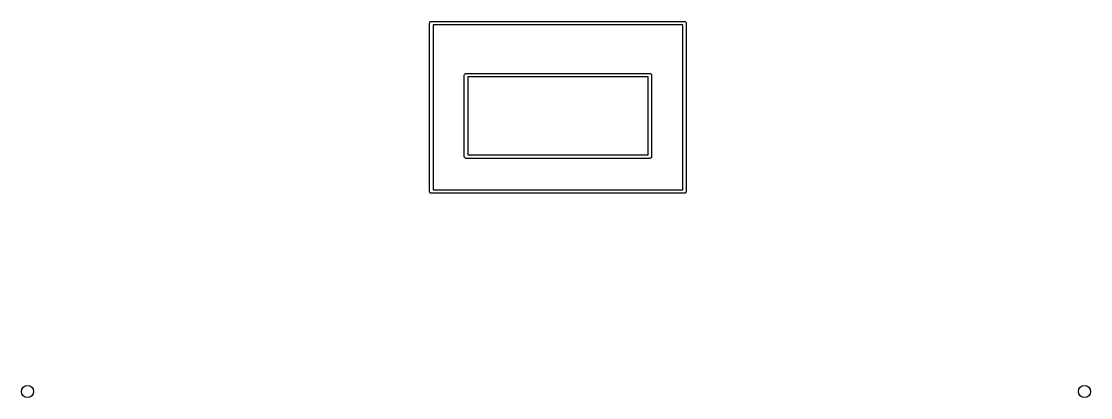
# Model space of a CAD drawing. Header units: inches. Extents: x -0.01 to 1.21, y 0 to 2.04.
# Drawn here: x -0.007 to 1.207, y -0.004 to 0.423 of the extents above.
import ezdxf

# ---------------------------------------------------------------- set-up
doc = ezdxf.new("R2010")
doc.units = ezdxf.units.IN
doc.header["$MEASUREMENT"] = 0
doc.layers.add('BLACK', color=250, linetype='CONTINUOUS')

msp = doc.modelspace()

# ---------------------------------------------------------------- linework, layer by layer
at = {"layer": 'BLACK', "linetype": 'CONTINUOUS'}
for p, q in [((0.4565, 0.4211), (0.4566, 0.4218)), ((0.4565, 0.2301), (0.4565, 0.4211)), ((0.4566, 0.4218), (0.4577, 0.4229)), ((0.4577, 0.4229), (0.4585, 0.423)), ((0.4585, 0.423), (0.7459, 0.423)), ((0.4604, 0.4191), (0.4604, 0.2321)), ((0.7439, 0.4191), (0.4604, 0.4191)), ((0.7439, 0.2321), (0.7439, 0.4191)), ((0.7459, 0.423), (0.7466, 0.4229)), ((0.7466, 0.4229), (0.7477, 0.4218)), ((0.7477, 0.4218), (0.7478, 0.4211)), ((0.7478, 0.4211), (0.7478, 0.2301)), ((0.4959, 0.362), (0.496, 0.3628)), ((0.4959, 0.2695), (0.4959, 0.362)), ((0.496, 0.3628), (0.4971, 0.3638)), ((0.4971, 0.3638), (0.4978, 0.364)), ((0.4978, 0.364), (0.7065, 0.364)), ((0.4998, 0.36), (0.4998, 0.2715)), ((0.7045, 0.36), (0.4998, 0.36)), ((0.7045, 0.2715), (0.7045, 0.36)), ((0.7065, 0.364), (0.7072, 0.3638)), ((0.7072, 0.3638), (0.7083, 0.3628)), ((0.7083, 0.3628), (0.7085, 0.362)), ((0.7085, 0.362), (0.7085, 0.2695)), ((0.496, 0.2687), (0.4959, 0.2695)), ((0.4971, 0.2677), (0.496, 0.2687)), ((0.4978, 0.2675), (0.4971, 0.2677)), ((0.7065, 0.2675), (0.4978, 0.2675)), ((0.4998, 0.2715), (0.7045, 0.2715)), ((0.7072, 0.2677), (0.7065, 0.2675)), ((0.7083, 0.2687), (0.7072, 0.2677)), ((0.7085, 0.2695), (0.7083, 0.2687)), ((0.4604, 0.2321), (0.7439, 0.2321)), ((0.4566, 0.2294), (0.4565, 0.2301)), ((0.4577, 0.2283), (0.4566, 0.2294)), ((0.4585, 0.2281), (0.4577, 0.2283)), ((0.7459, 0.2281), (0.4585, 0.2281)), ((0.7466, 0.2283), (0.7459, 0.2281)), ((0.7477, 0.2294), (0.7466, 0.2283)), ((0.7478, 0.2301), (0.7477, 0.2294))]:
    msp.add_line(p, q, dxfattribs=at)
at = {"layer": 'BLACK'}
for centre in [(0, 0.0031), (0, 0.0031), (1.2, 0.0031), (1.2, 0.0031)]:
    msp.add_circle(centre, 0.00689, dxfattribs=at)

doc.saveas('drawing.dxf')
